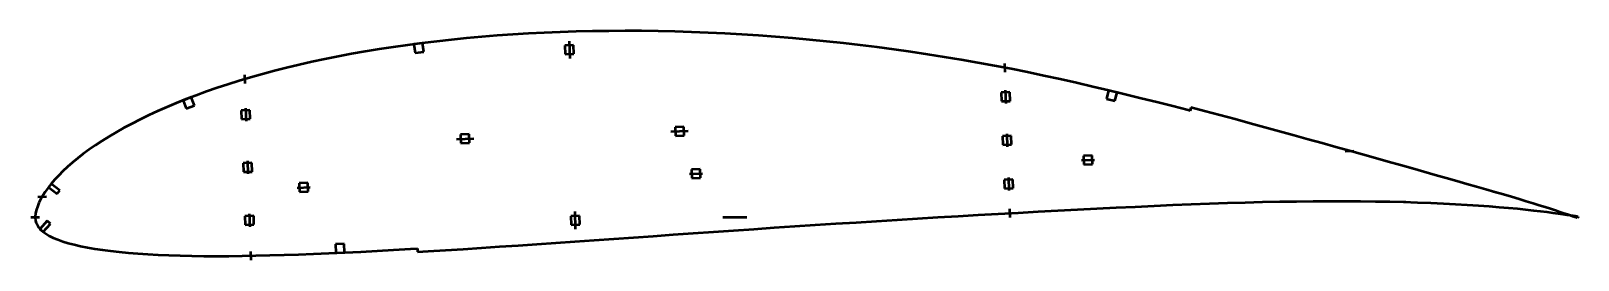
# Model space of a CAD drawing. Header units: metres. Extents: x -249 to 463, y -20 to 86.
import ezdxf

# ---------------------------------------------------------------- set-up
doc = ezdxf.new("R2010")
doc.units = ezdxf.units.M
for name, color, linetype, lineweight in [('FoilLayer', 1, 'Continuous', 50), ('StringerLayer', 1, 'Continuous', 50), ('SubLayer', 1, 'Continuous', 50)]:
    doc.layers.add(name, color=color, linetype=linetype, lineweight=lineweight)

msp = doc.modelspace()

# ---------------------------------------------------------------- linework, layer by layer
at = {"layer": 'FoilLayer'}
for p, q in [((9.21, 85.65), (1.77, 85.48)), ((16.72, 85.75), (9.21, 85.65)), ((24.27, 85.8), (16.72, 85.75)), ((31.85, 85.78), (24.27, 85.8)), ((39.47, 85.68), (31.85, 85.78)), ((47.12, 85.51), (39.47, 85.68)), ((-75.92, 79.29), (-82.52, 78.35)), ((-69.24, 80.17), (-75.92, 79.29)), ((-62.47, 80.99), (-69.24, 80.17)), ((-55.62, 81.76), (-62.47, 80.99)), ((-48.7, 82.45), (-55.62, 81.76)), ((-41.71, 83.07), (-48.7, 82.45)), ((-34.62, 83.63), (-41.71, 83.07)), ((-27.46, 84.13), (-34.62, 83.63)), ((-20.23, 84.58), (-27.46, 84.13)), ((-12.96, 84.95), (-20.23, 84.58)), ((-5.63, 85.25), (-12.96, 84.95)), ((1.77, 85.48), (-5.63, 85.25)), ((54.81, 85.27), (47.12, 85.51)), ((62.53, 84.97), (54.81, 85.27)), ((70.28, 84.61), (62.53, 84.97)), ((78.03, 84.18), (70.28, 84.61)), ((85.8, 83.67), (78.03, 84.18)), ((93.59, 83.09), (85.8, 83.67)), ((101.39, 82.46), (93.59, 83.09)), ((109.2, 81.76), (101.39, 82.46)), ((117.01, 81), (109.2, 81.76)), ((124.81, 80.17), (117.01, 81)), ((132.6, 79.27), (124.81, 80.17)), ((140.38, 78.3), (132.6, 79.27)), ((-120, 71.52), (-125.87, 70.2)), ((-114.01, 72.8), (-120, 71.52)), ((-107.91, 74.03), (-114.01, 72.8)), ((-101.7, 75.2), (-107.91, 74.03)), ((-95.41, 76.32), (-101.7, 75.2)), ((-89.02, 77.37), (-95.41, 76.32)), ((-82.52, 78.35), (-89.02, 77.37)), ((148.16, 77.27), (140.38, 78.3)), ((155.92, 76.18), (148.16, 77.27)), ((163.67, 75.02), (155.92, 76.18)), ((171.39, 73.79), (163.67, 75.02)), ((179.09, 72.51), (171.39, 73.79)), ((186.76, 71.16), (179.09, 72.51)), ((-148.19, 64.38), (-153.47, 62.81)), ((-142.78, 65.92), (-148.19, 64.38)), ((-137.25, 67.4), (-142.78, 65.92)), ((-131.62, 68.84), (-137.25, 67.4)), ((-125.87, 70.2), (-131.62, 68.84)), ((194.42, 69.74), (186.76, 71.16)), ((202.04, 68.27), (194.42, 69.74)), ((209.64, 66.75), (202.04, 68.27)), ((217.2, 65.18), (209.64, 66.75)), ((224.72, 63.53), (217.2, 65.18)), ((-168.55, 57.84), (-173.32, 56.1)), ((-163.65, 59.54), (-168.55, 57.84)), ((-158.63, 61.19), (-163.65, 59.54)), ((-153.47, 62.81), (-158.63, 61.19)), ((232.22, 61.84), (224.72, 63.53)), ((239.7, 60.11), (232.22, 61.84)), ((247.15, 58.33), (239.7, 60.11)), ((254.57, 56.55), (247.15, 58.33)), ((-186.84, 50.68), (-191.05, 48.83)), ((-182.47, 52.51), (-186.84, 50.68)), ((-177.96, 54.32), (-182.47, 52.51)), ((-173.32, 56.1), (-177.96, 54.32)), ((261.95, 54.75), (254.57, 56.55)), ((269.25, 52.93), (261.95, 54.75)), ((276.49, 51.09), (269.25, 52.93)), ((283.68, 49.23), (276.49, 51.09)), ((284.89, 50.52), (284.49, 49.02)), ((291.21, 48.86), (284.89, 50.52)), ((-202.88, 43.07), (-206.54, 41.13)), ((-199.07, 45.02), (-202.88, 43.07)), ((-195.13, 46.93), (-199.07, 45.02)), ((-191.05, 48.83), (-195.13, 46.93)), ((284.49, 49.02), (283.68, 49.23)), ((298.27, 46.98), (291.21, 48.86)), ((305.25, 45.11), (298.27, 46.98)), ((312.16, 43.22), (305.25, 45.11)), ((318.99, 41.35), (312.16, 43.22)), ((-213.38, 37.2), (-216.57, 35.21)), ((-210.04, 39.16), (-213.38, 37.2)), ((-206.54, 41.13), (-210.04, 39.16)), ((325.74, 39.5), (318.99, 41.35)), ((332.39, 37.66), (325.74, 39.5)), ((338.93, 35.86), (332.39, 37.66)), ((345.35, 34.06), (338.93, 35.86)), ((-225.27, 29.18), (-227.85, 27.19)), ((-222.52, 31.19), (-225.27, 29.18)), ((-219.61, 33.21), (-222.52, 31.19)), ((-216.57, 35.21), (-219.61, 33.21)), ((351.67, 32.29), (345.35, 34.06)), ((357.88, 30.55), (351.67, 32.29)), ((363.96, 28.84), (357.88, 30.55)), ((369.91, 27.18), (363.96, 28.84)), ((-232.53, 23.23), (-234.63, 21.24)), ((-230.27, 25.21), (-232.53, 23.23)), ((-227.85, 27.19), (-230.27, 25.21)), ((375.7, 25.54), (369.91, 27.18)), ((381.36, 23.94), (375.7, 25.54)), ((386.88, 22.38), (381.36, 23.94)), ((392.24, 20.87), (386.88, 22.38)), ((-240.02, 15.42), (-241.5, 13.54)), ((-238.38, 17.33), (-240.02, 15.42)), ((-236.58, 19.28), (-238.38, 17.33)), ((-234.63, 21.24), (-236.58, 19.28)), ((397.44, 19.4), (392.24, 20.87)), ((402.46, 17.99), (397.44, 19.4)), ((407.31, 16.6), (402.46, 17.99)), ((411.99, 15.28), (407.31, 16.6)), ((416.49, 14), (411.99, 15.28)), ((-244.94, 8.19), (-245.74, 6.58)), ((-243.95, 9.94), (-244.94, 8.19)), ((-242.81, 11.72), (-243.95, 9.94)), ((-241.5, 13.54), (-242.81, 11.72)), ((317.91, 7.03), (325.83, 7.2)), ((325.83, 7.2), (333.59, 7.3)), ((333.59, 7.3), (341.17, 7.38)), ((341.17, 7.38), (348.6, 7.43)), ((348.6, 7.43), (355.87, 7.43)), ((355.87, 7.43), (362.96, 7.38)), ((362.96, 7.38), (369.86, 7.29)), ((369.86, 7.29), (376.54, 7.17)), ((376.54, 7.17), (383.02, 7.02)), ((420.79, 12.77), (416.49, 14)), ((424.9, 11.59), (420.79, 12.77)), ((428.81, 10.45), (424.9, 11.59)), ((432.52, 9.35), (428.81, 10.45)), ((436.03, 8.3), (432.52, 9.35)), ((439.35, 7.3), (436.03, 8.3)), ((442.46, 6.35), (439.35, 7.3)), ((-247.37, 0.21), (-247.38, -0.15)), ((-247.21, 1.89), (-247.37, 0.21)), ((-246.88, 3.55), (-247.21, 1.89)), ((-246.42, 4.83), (-246.88, 3.55)), ((-245.74, 6.58), (-246.42, 4.83)), ((168.34, -0.06), (177.65, 0.48)), ((177.65, 0.48), (186.93, 1.03)), ((186.93, 1.03), (196.19, 1.56)), ((196.19, 1.56), (205.4, 2.07)), ((205.4, 2.07), (214.54, 2.55)), ((214.54, 2.55), (223.6, 3.04)), ((223.6, 3.04), (232.61, 3.53)), ((232.61, 3.53), (241.56, 3.99)), ((241.56, 3.99), (250.44, 4.42)), ((250.44, 4.42), (259.22, 4.82)), ((259.22, 4.82), (267.9, 5.23)), ((267.9, 5.23), (276.5, 5.62)), ((276.5, 5.62), (285.01, 5.98)), ((285.01, 5.98), (293.42, 6.29)), ((293.42, 6.29), (301.71, 6.56)), ((301.71, 6.56), (309.86, 6.81)), ((309.86, 6.81), (317.91, 7.03)), ((383.02, 7.02), (389.31, 6.83)), ((389.31, 6.83), (395.38, 6.61)), ((395.38, 6.61), (401.21, 6.34)), ((401.21, 6.34), (406.8, 6.07)), ((406.8, 6.07), (412.18, 5.77)), ((412.18, 5.77), (417.32, 5.44)), ((417.32, 5.44), (422.2, 5.07)), ((422.2, 5.07), (426.81, 4.69)), ((426.81, 4.69), (431.15, 4.32)), ((431.15, 4.32), (435.25, 3.94)), ((435.25, 3.94), (439.07, 3.55)), ((439.07, 3.55), (442.62, 3.16)), ((445.36, 5.45), (442.46, 6.35)), ((442.62, 3.16), (445.9, 2.78)), ((448.05, 4.6), (445.36, 5.45)), ((445.9, 2.78), (448.88, 2.4)), ((450.53, 3.8), (448.05, 4.6)), ((448.88, 2.4), (451.58, 2.04)), ((452.79, 3.07), (450.53, 3.8)), ((451.58, 2.04), (453.99, 1.71)), ((454.84, 2.39), (452.79, 3.07)), ((453.99, 1.71), (456.13, 1.41)), ((456.68, 1.77), (454.84, 2.39)), ((456.13, 1.41), (457.97, 1.15)), ((458.29, 1.23), (456.68, 1.77)), ((457.97, 1.15), (459.55, 0.92)), ((459.67, 0.76), (458.29, 1.23)), ((459.55, 0.92), (460.84, 0.73)), ((460.83, 0.36), (459.67, 0.76)), ((461.74, 0.04), (460.83, 0.36)), ((460.84, 0.73), (461.86, 0.57)), ((462.41, -0.2), (461.74, 0.04)), ((461.86, 0.57), (462.58, 0.46)), ((462.58, 0.46), (463.05, 0.39)), ((463.21, 0.36), (462.98, -0.39)), ((463.05, 0.39), (463.21, 0.36)), ((-247.38, -0.15), (-247.24, -1.65)), ((-247.24, -1.65), (-246.92, -2.71)), ((-246.92, -2.71), (-246.43, -3.75)), ((-246.43, -3.75), (-245.72, -4.8)), ((-245.72, -4.8), (-244.83, -5.81)), ((-244.83, -5.81), (-243.73, -6.8)), ((-243.73, -6.8), (-242.43, -7.74)), ((55.67, -7.36), (64.97, -6.72)), ((64.97, -6.72), (74.29, -6.09)), ((74.29, -6.09), (83.64, -5.46)), ((83.64, -5.46), (93.01, -4.82)), ((93.01, -4.82), (102.43, -4.18)), ((102.43, -4.18), (111.87, -3.56)), ((111.87, -3.56), (121.31, -2.96)), ((121.31, -2.96), (130.73, -2.37)), ((130.73, -2.37), (140.14, -1.77)), ((140.14, -1.77), (149.56, -1.18)), ((149.56, -1.18), (158.97, -0.61)), ((158.97, -0.61), (168.34, -0.06)), ((462.84, -0.34), (462.41, -0.2)), ((462.98, -0.39), (462.84, -0.34)), ((-242.43, -7.74), (-240.91, -8.63)), ((-240.91, -8.63), (-239.09, -9.49)), ((-239.09, -9.49), (-237, -10.32)), ((-237, -10.32), (-234.68, -11.13)), ((-234.68, -11.13), (-232.19, -11.91)), ((-232.19, -11.91), (-229.49, -12.63)), ((-229.49, -12.63), (-226.55, -13.29)), ((-226.55, -13.29), (-223.39, -13.91)), ((-223.39, -13.91), (-220, -14.5)), ((-50.23, -14.71), (-41.93, -14.15)), ((-41.93, -14.15), (-33.51, -13.57)), ((-33.51, -13.57), (-24.97, -13)), ((-24.97, -13), (-16.33, -12.43)), ((-16.33, -12.43), (-7.62, -11.82)), ((-7.62, -11.82), (1.19, -11.19)), ((1.19, -11.19), (10.09, -10.56)), ((10.09, -10.56), (19.09, -9.93)), ((19.09, -9.93), (28.15, -9.31)), ((28.15, -9.31), (37.25, -8.67)), ((37.25, -8.67), (46.42, -8.02)), ((46.42, -8.02), (55.67, -7.36)), ((-220, -14.5), (-216.43, -15.06)), ((-216.43, -15.06), (-212.67, -15.55)), ((-212.67, -15.55), (-208.7, -15.99)), ((-208.7, -15.99), (-204.5, -16.37)), ((-204.5, -16.37), (-200.08, -16.72)), ((-200.08, -16.72), (-195.49, -17.05)), ((-195.49, -17.05), (-190.74, -17.33)), ((-190.74, -17.33), (-185.79, -17.53)), ((-185.79, -17.53), (-180.64, -17.69)), ((-180.64, -17.69), (-175.27, -17.8)), ((-175.27, -17.8), (-169.74, -17.89)), ((-169.74, -17.89), (-164.04, -17.92)), ((-164.04, -17.92), (-158.17, -17.9)), ((-158.17, -17.9), (-152.1, -17.82)), ((-152.1, -17.82), (-145.84, -17.71)), ((-145.84, -17.71), (-139.4, -17.57)), ((-139.4, -17.57), (-132.82, -17.4)), ((-132.82, -17.4), (-126.09, -17.18)), ((-126.09, -17.18), (-119.19, -16.91)), ((-119.19, -16.91), (-112.1, -16.59)), ((-112.1, -16.59), (-104.85, -16.27)), ((-104.85, -16.27), (-97.48, -15.92)), ((-97.48, -15.92), (-89.98, -15.54)), ((-89.98, -15.54), (-82.32, -15.1)), ((-82.32, -15.1), (-74.51, -14.63)), ((-74.51, -14.63), (-71.37, -14.45)), ((-71.37, -14.45), (-71.28, -16)), ((-71.28, -16), (-66.46, -15.71)), ((-66.46, -15.71), (-58.4, -15.23)), ((-58.4, -15.23), (-50.23, -14.71))]:
    msp.add_line(p, q, dxfattribs=at)
at = {"layer": 'StringerLayer'}
for p, q in [((-69.01, 80.2), (-72.97, 79.68)), ((-72.97, 79.68), (-72.45, 75.71)), ((-68.48, 76.24), (-69.01, 80.2)), ((-72.45, 75.71), (-68.48, 76.24)), ((246.96, 58.38), (246.03, 54.49)), ((250.85, 57.45), (246.96, 58.38)), ((249.92, 53.56), (250.85, 57.45)), ((-175.54, 55.24), (-179.28, 53.82)), ((-179.28, 53.82), (-177.85, 50.08)), ((-177.85, 50.08), (-174.11, 51.51)), ((-174.11, 51.51), (-175.54, 55.24)), ((246.03, 54.49), (249.92, 53.56)), ((-240.06, 15.38), (-241.29, 13.8)), ((-236.13, 12.29), (-240.06, 15.38)), ((-241.29, 13.8), (-237.36, 10.72)), ((-237.36, 10.72), (-236.13, 12.29)), ((-241.92, -1.71), (-245.23, -5.45)), ((-245.23, -5.45), (-243.74, -6.78)), ((-243.74, -6.78), (-240.42, -3.04)), ((-240.42, -3.04), (-241.92, -1.71)), ((-105.14, -12.28), (-109.14, -12.46)), ((-109.14, -12.46), (-108.96, -16.45)), ((-104.97, -16.28), (-105.14, -12.28)), ((-108.96, -16.45), (-104.97, -16.28))]:
    msp.add_line(p, q, dxfattribs=at)
at = {"layer": 'SubLayer'}
for p, q in [((0.56, 79.21), (-3.44, 79.07)), ((-3.44, 79.07), (-3.3, 75.07)), ((-1.51, 81.14), (-1.23, 73.14)), ((0.7, 75.21), (0.56, 79.21)), ((-3.3, 75.07), (0.7, 75.21)), ((-151.06, 65.54), (-150.92, 61.55)), ((198.97, 70.85), (199.11, 66.85)), ((201.44, 57.52), (197.44, 57.38)), ((197.44, 57.38), (197.58, 53.38)), ((199.4, 58.45), (199.61, 52.45)), ((201.58, 53.52), (201.44, 57.52)), ((-150.53, 50.28), (-150.32, 44.29)), ((197.58, 53.38), (201.58, 53.52)), ((-148.49, 49.36), (-152.49, 49.22)), ((-152.49, 49.22), (-152.35, 45.22)), ((-152.35, 45.22), (-148.35, 45.36)), ((-148.35, 45.36), (-148.49, 49.36)), ((-53.4, 35.99), (-45.41, 36.26)), ((-47.48, 38.19), (-51.48, 38.05)), ((-51.48, 38.05), (-51.34, 34.06)), ((-47.34, 34.2), (-47.48, 38.19)), ((45.41, 39.44), (53.4, 39.71)), ((51.34, 41.64), (47.34, 41.5)), ((47.34, 41.5), (47.48, 37.51)), ((47.48, 37.51), (51.48, 37.65)), ((51.48, 37.65), (51.34, 41.64)), ((202.14, 37.42), (198.14, 37.28)), ((198.14, 37.28), (198.28, 33.28)), ((200.1, 38.35), (200.31, 32.35)), ((202.28, 33.42), (202.14, 37.42)), ((-51.34, 34.06), (-47.34, 34.2)), ((198.28, 33.28), (202.28, 33.42)), ((355.98, 30.45), (359.98, 30.59)), ((-147.64, 24.97), (-151.64, 24.83)), ((-151.64, 24.83), (-151.5, 20.83)), ((-149.67, 25.9), (-149.46, 19.9)), ((-147.5, 20.97), (-147.64, 24.97)), ((58.81, 22.07), (54.82, 21.93)), ((54.82, 21.93), (54.96, 17.94)), ((58.95, 18.08), (58.81, 22.07)), ((234.54, 26.21), (240.54, 26.42)), ((239.47, 28.38), (235.47, 28.24)), ((235.47, 28.24), (235.61, 24.24)), ((235.61, 24.24), (239.61, 24.38)), ((239.61, 24.38), (239.47, 28.38)), ((386.22, 22.05), (386.5, 23.01)), ((-151.5, 20.83), (-147.5, 20.97)), ((-121.84, 15.76), (-125.84, 15.63)), ((-125.84, 15.63), (-125.7, 11.63)), ((-121.7, 11.77), (-121.84, 15.76)), ((53.89, 19.9), (59.88, 20.11)), ((54.96, 17.94), (58.95, 18.08)), ((202.84, 17.32), (198.84, 17.18)), ((198.84, 17.18), (198.98, 13.18)), ((200.81, 18.24), (201.02, 12.25)), ((202.98, 13.32), (202.84, 17.32)), ((-246.21, 9.42), (-242.21, 9.56)), ((-126.77, 13.59), (-120.77, 13.8)), ((-125.7, 11.63), (-121.7, 11.77)), ((198.98, 13.18), (202.98, 13.32)), ((383.39, 6.51), (383.48, 7.51)), ((424.7, 11.13), (424.99, 12.08)), ((-249.37, 0), (-245.37, 0)), ((-146.79, 0.58), (-150.79, 0.44)), ((-150.79, 0.44), (-150.65, -3.56)), ((-148.82, 1.51), (-148.61, -4.49)), ((-146.65, -3.42), (-146.79, 0.58)), ((3.3, 0.63), (-0.7, 0.49)), ((-0.7, 0.49), (-0.56, -3.51)), ((1.51, -5.44), (1.23, 2.56)), ((3.44, -3.37), (3.3, 0.63)), ((69.25, 0), (80.37, 0)), ((201.31, 3.84), (201.45, -0.15)), ((423.37, 4.48), (423.5, 5.47)), ((443.29, 2.58), (443.44, 3.57)), ((443.86, 5.39), (444.15, 6.35)), ((-150.65, -3.56), (-146.65, -3.42)), ((-0.56, -3.51), (3.44, -3.37)), ((-148.22, -15.75), (-148.08, -19.75))]:
    msp.add_line(p, q, dxfattribs=at)

doc.saveas('drawing.dxf')
